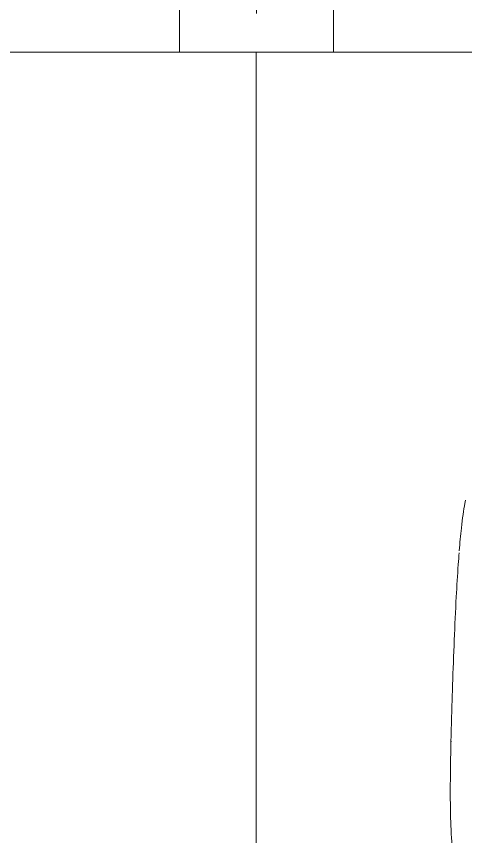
# Model space of a CAD drawing. Extents: x -1073 to 35213, y -1180 to 6950.
# Drawn here: x 33607.7 to 33695.2, y 694.6 to 854.4 of the extents above; entities that cross this region are included whole.
import ezdxf
from ezdxf.xclip import XClip

# ---------------------------------------------------------------- set-up
doc = ezdxf.new("R2010")
doc.units = 0
doc.header["$LTSCALE"] = 25
doc.header["$XCLIPFRAME"] = 0
doc.layers.get('0').update_dxf_attribs({"color": 9, "lineweight": 9})
for name, color, linetype, lineweight in [('04', 9, 'Continuous', 9), ('06C', 9, 'Continuous', 9), ('06D', 9, 'Continuous', 9)]:
    doc.layers.add(name, color=color, linetype=linetype, lineweight=lineweight)

# ---------------------------------------------------------------- blocks, each defined once
blk = doc.blocks.new('p-araba-polo')
for points, degree, knots in [([(0.4758, -0.7941), (0.4779, -0.7946), (0.4931, -0.7978), (0.5106, -0.8003), (0.5297, -0.8023)], 3, [0, 0, 0, 0, 0.124213, 1, 1, 1, 1]), ([(0.578, -0.8067), (0.5852, -0.8073), (0.6136, -0.8094), (0.6943, -0.8142), (0.7938, -0.8181), (0.9022, -0.8216), (0.9869, -0.8238), (1.0486, -0.8241), (1.0808, -0.8236)], 3, [0, 0, 0, 0, 0.049552, 0.182368, 0.511137, 0.607099, 0.78604, 1, 1, 1, 1]), ([(0.5894, -0.8074), (0.5894, -0.8074), (0.5894, -0.8074), (0.5894, -0.8074), (0.5894, -0.8074), (0.5894, -0.8074), (0.5894, -0.8074), (0.5894, -0.8074), (0.5894, -0.8074), (0.5894, -0.8074), (0.5894, -0.8074), (0.5894, -0.8074), (0.5894, -0.8074), (0.5894, -0.8074), (0.5894, -0.8074)], 7, [0, 0, 0, 0, 0, 0, 0, 0, 1, 1, 1, 1, 1, 1, 1, 1, 1, 1, 1, 1, 1, 1, 1])]:
    blk.add_open_spline(points, degree=degree, knots=knots)
for points, degree in [([(0.5299, -0.8023), (0.5443, -0.8039), (0.5588, -0.8052), (0.5741, -0.8064)], 3), ([(0.7638, -0.8164), (0.7637, -0.8164), (0.7637, -0.8163), (0.7636, -0.8162), (0.7635, -0.8161), (0.7634, -0.8159)], 5), ([(0.7638, -0.8164), (0.7637, -0.8164), (0.7637, -0.8163), (0.7636, -0.8162), (0.7635, -0.8161), (0.7634, -0.8159)], 5), ([(0.9357, -0.8222), (0.9352, -0.8222), (0.9348, -0.8222), (0.9343, -0.8222)], 3), ([(0.9453, -0.8224), (0.9455, -0.8224), (0.9457, -0.8224), (0.9459, -0.8223), (0.9461, -0.8222), (0.9463, -0.8221)], 5), ([(0.9453, -0.8224), (0.9455, -0.8224), (0.9457, -0.8224), (0.9459, -0.8223), (0.9461, -0.8222), (0.9463, -0.8221)], 5), ([(1.0811, -0.8236), (1.0881, -0.8235), (1.0946, -0.8233), (1.1009, -0.8231)], 3), ([(1.1004, -0.8231), (1.1009, -0.8231), (1.1013, -0.8231), (1.1018, -0.8231), (1.1022, -0.823), (1.1026, -0.8229)], 5), ([(1.1026, -0.8229), (1.1022, -0.823), (1.1018, -0.8231), (1.1013, -0.8231), (1.1009, -0.8231), (1.1004, -0.8231)], 5), ([(1.1014, -0.8231), (1.1013, -0.8231), (1.1011, -0.8231), (1.101, -0.8231), (1.1008, -0.8231), (1.1007, -0.8231), (1.1006, -0.8231), (1.1004, -0.8231)], 7), ([(1.1004, -0.8231), (1.1008, -0.8231), (1.1011, -0.8231), (1.1015, -0.8231)], 3), ([(1.1009, -0.8231), (1.1242, -0.8223), (1.1443, -0.821), (1.1589, -0.8187)], 3)]:
    blk.add_open_spline(points, degree=degree)
blk = doc.blocks.new('ARKTOS')
for p, q in [((-8, -5), (-8, 5)), ((-3, 0), (-13, 0))]:
    blk.add_line(p, q)
at = {"linetype": 'ByBlock'}
for points in [[(0, -11.83, 0.363965), (1.65, -13.8), (11.44, -15.53, 0.029047), (11.67, -15.56), (26.26, -16.41, 0.033251), (26.53, -16.41), (43.16, -15.17, 0.392539), (45.01, -13.17), (45.01, 13.17, 0.392539), (43.16, 15.17), (26.53, 16.41, 0.033251), (26.26, 16.41), (11.67, 15.56, 0.029047), (11.44, 15.53), (1.65, 13.8, 0.047994), (0, 12.97), (0, -11.83)], [(0, -11.83, 0.229142), (0.76, -13.4, 0.044394)]]:
    blk.add_lwpolyline(points, format="xyb", dxfattribs=at)
blk.add_lwpolyline([(-20.5, 15), (4.5, 15), (4.5, -15), (-20.5, -15)], close=True)
blk.add_circle((-8, 0), 3)
blk = doc.blocks.new('p-vw-catiaydinlatmaelemanlari')
at = {"layer": '06C', "color": 0, "linetype": 'ByBlock', "xscale": -1, "rotation": 270}
blk.add_blockref('ARKTOS', (33641.96, 868), dxfattribs=at)

msp = doc.modelspace()

# ---------------------------------------------------------------- linework, layer by layer
at = {"layer": '06D'}
for points in [[(33404.44, 847.5), (33654.44, 847.5), (33654.44, 347.5), (33404.44, 347.5)], [(33654.44, 847.5), (33904.44, 847.5), (33904.44, 347.5), (33654.44, 347.5)]]:
    msp.add_lwpolyline(points, close=True, dxfattribs=at)

# ---------------------------------------------------------------- block references
msp.add_blockref('p-vw-catiaydinlatmaelemanlari', (12.51, 0))
at = {"layer": '04'}
ref = msp.add_blockref('p-araba-polo', (33774.63, 807.74), dxfattribs=dict(at, xscale=100, yscale=100, zscale=100, rotation=270))
XClip(ref).set_block_clipping_path([(-0.0924763951, -0.9835002962), (4.0650970395, 0.9845199444)])

doc.saveas('drawing.dxf')
